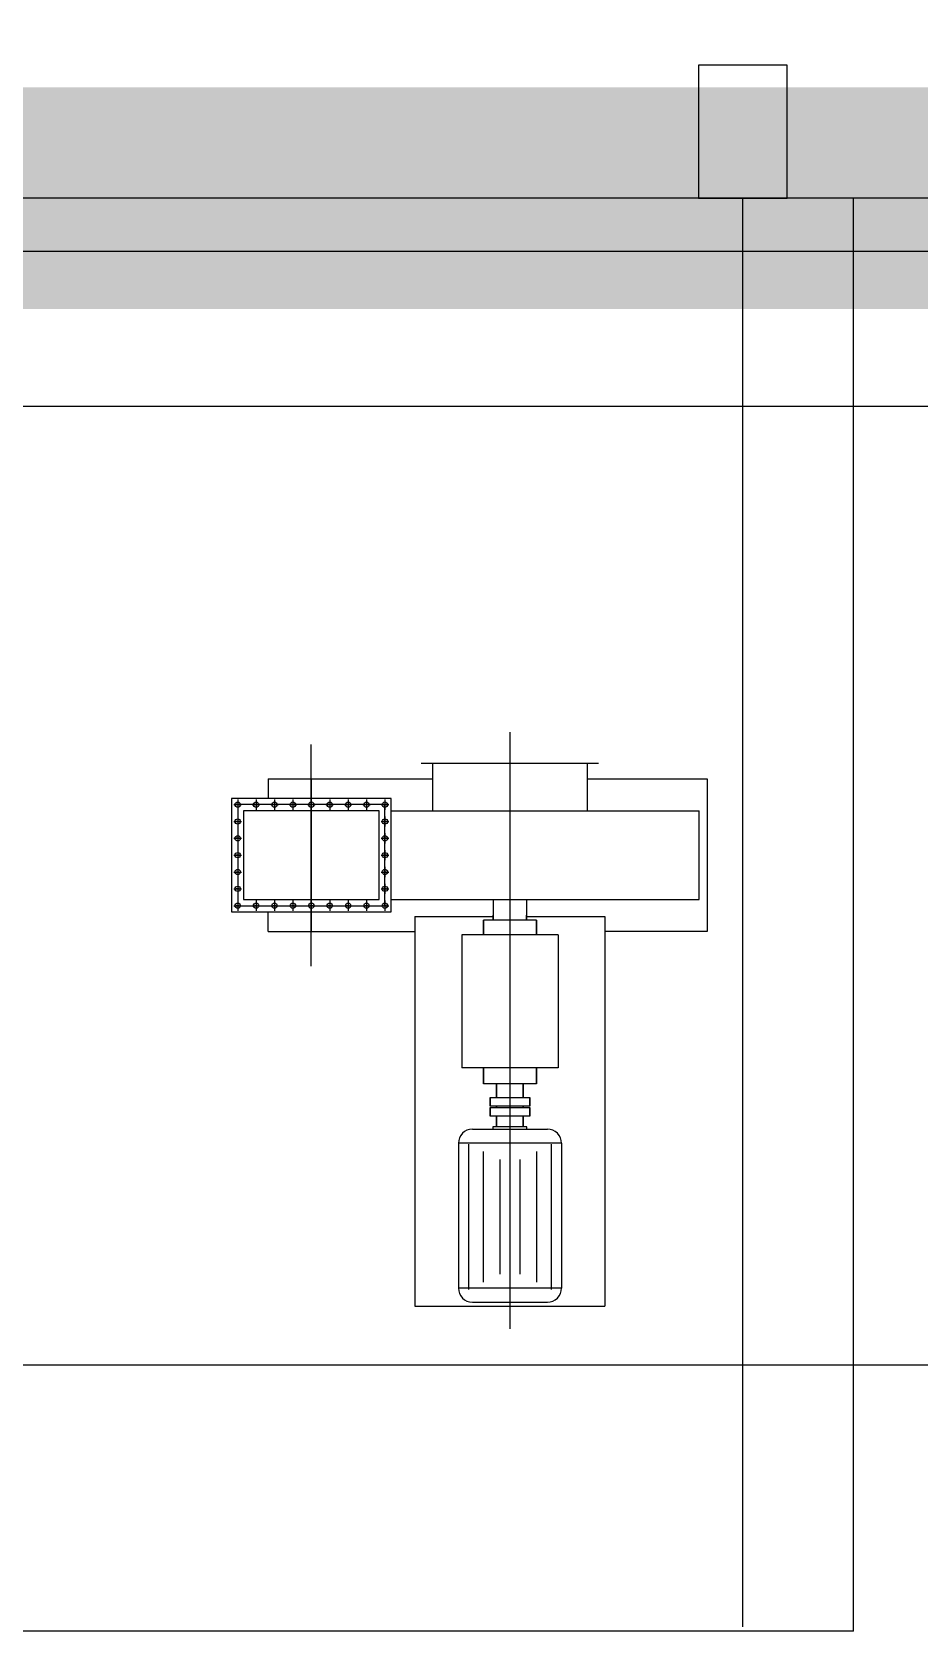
# Model space of a CAD drawing. Extents: x -170 to 1091, y -90 to 504.
# Drawn here: x 175.24 to 179.25, y 76.24 to 83.45 of the extents above; entities that cross this region are included whole.
import ezdxf

# ---------------------------------------------------------------- set-up
doc = ezdxf.new("R2010")
doc.units = 0
doc.header["$LTSCALE"] = 1000
doc.linetypes.add('PF_CENTER', pattern=[400, 250, -50, 50, -50])
doc.linetypes.add('PF_DIVIDE', pattern=[250, 100, -50, 0, -50, 0, -50])
doc.layers.get('0').update_dxf_attribs({"linetype": 'CONTINUOUS'})
for name, color, linetype in [('01', 7, 'CONTINUOUS'), ('02', 1, 'CONTINUOUS'), ('05', 4, 'PF_CENTER'), ('07', 6, 'PF_DIVIDE'), ('TKX', 3, 'CONTINUOUS')]:
    doc.layers.add(name, color=color, linetype=linetype)

msp = doc.modelspace()

# ---------------------------------------------------------------- linework, layer by layer
for p, q in [((177.8, 80.14835, 0), (177, 80.14835, 0)), ((177.05, 80.14835, 0), (177.05, 79.93535, 0)), ((177.75, 79.93535, 0), (177.75, 80.14835, 0)), ((176.864, 79.93535, 0), (178.25404, 79.93535, 0)), ((177.325, 79.53535, 0), (177.325, 79.44185, 0)), ((177.475, 79.53535, 0), (177.475, 79.44185, 0)), ((177.52, 79.44185, 0), (177.28, 79.44185, 0)), ((177.28, 79.37588, 0), (177.28, 79.44185, 0)), ((177.28, 79.44185, 0), (177.28, 79.37588, 0)), ((177.325, 79.44185, 0), (177.325, 79.46485, 0)), ((177.475, 79.44185, 0), (177.475, 79.46485, 0)), ((177.52, 79.37588, 0), (177.52, 79.44185, 0)), ((177.52, 79.44185, 0), (177.52, 79.37588, 0)), ((177.1825, 79.37588, 0), (177.1825, 78.77665, 0)), ((177.6175, 79.37588, 0), (177.1825, 79.37588, 0)), ((177.6175, 79.37588, 0), (177.6175, 78.77665, 0)), ((177.6175, 78.77665, 0), (177.1825, 78.77665, 0)), ((177.28, 78.77665, 0), (177.28, 78.70368, 0)), ((177.28, 78.70368, 0), (177.28, 78.77665, 0)), ((177.52, 78.77665, 0), (177.52, 78.70368, 0)), ((177.52, 78.70368, 0), (177.52, 78.77665, 0)), ((177.52, 78.70368, 0), (177.28, 78.70368, 0)), ((177.34, 78.70368, 0), (177.34, 78.64243, 0)), ((177.34, 78.64243, 0), (177.34, 78.70368, 0)), ((177.46, 78.70368, 0), (177.46, 78.64243, 0)), ((177.46, 78.64243, 0), (177.46, 78.70368, 0)), ((177.31, 78.64243, 0), (177.49, 78.64243, 0)), ((177.31, 78.60335, 0), (177.31, 78.64243, 0)), ((177.31, 78.64243, 0), (177.31, 78.60335, 0)), ((177.49, 78.60335, 0), (177.49, 78.64243, 0)), ((177.49, 78.64243, 0), (177.49, 78.60335, 0)), ((177.49, 78.60335, 0), (177.31, 78.60335, 0)), ((177.31, 78.55835, 0), (177.31, 78.59743, 0)), ((177.31, 78.59743, 0), (177.31, 78.55835, 0)), ((177.31, 78.59743, 0), (177.49, 78.59743, 0)), ((177.49, 78.55835, 0), (177.31, 78.55835, 0)), ((177.34, 78.60335, 0), (177.34, 78.59743, 0)), ((177.34, 78.59743, 0), (177.34, 78.60335, 0)), ((177.34, 78.55835, 0), (177.34, 78.51043, 0)), ((177.34, 78.51043, 0), (177.34, 78.55835, 0)), ((177.46, 78.60335, 0), (177.46, 78.59743, 0)), ((177.46, 78.59743, 0), (177.46, 78.60335, 0)), ((177.46, 78.55835, 0), (177.46, 78.51043, 0)), ((177.46, 78.51043, 0), (177.46, 78.55835, 0)), ((177.49, 78.55835, 0), (177.49, 78.59743, 0)), ((177.49, 78.59743, 0), (177.49, 78.55835, 0)), ((177.23066, 78.49902, 0), (177.56934, 78.49902, 0)), ((177.63234, 78.43602, 0), (177.16766, 78.43602, 0)), ((177.16766, 78.43602, 0), (177.16766, 77.78201, 0)), ((177.63234, 78.43602, 0), (177.63234, 77.78201, 0)), ((177.63234, 77.78201, 0), (177.16766, 77.78201, 0)), ((177.23066, 77.71901, 0), (177.56934, 77.71901, 0))]:
    msp.add_line(p, q)
at = {"linetype": 'Continuous', "const_width": 1, "elevation": 0}
msp.add_lwpolyline([(165.7, 127.02385), (280.5, 127.02385), (280.5, 82.69885), (165.7, 82.69885)], close=True, dxfattribs=at)
at = {"elevation": 0}
msp.add_lwpolyline([(177.32348, 78.51043), (177.32348, 78.49902), (177.47652, 78.49902), (177.47652, 78.51043)], close=True, dxfattribs=at)
for centre, start, end in [((177.23066, 78.43602, 0), 90, 180), ((177.56934, 78.43602, 0), 0, 90), ((177.23066, 77.78201, 0), 180, 270)]:
    msp.add_arc(centre, 0.063, start, end)
at = {"layer": '01', "ltscale": 8}
for p, q in [((176.31, 80.08035, 0), (176.31, 79.99035, 0)), ((176.31, 80.08035, 0), (177.05, 80.08035, 0)), ((177.75, 80.08035, 0), (178.29, 80.08035, 0)), ((178.29, 80.08035, 0), (178.29, 79.39035, 0)), ((176.864, 79.99035, 0), (176.144, 79.99035, 0)), ((176.144, 79.99035, 0), (176.144, 79.48035, 0)), ((176.81, 79.93535, 0), (176.198, 79.93535, 0)), ((176.198, 79.93535, 0), (176.198, 79.53535, 0)), ((176.81, 79.53535, 0), (176.81, 79.93535, 0)), ((176.864, 79.48035, 0), (176.864, 79.99035, 0)), ((178.25404, 79.53535, 0), (178.25404, 79.93535, 0)), ((176.198, 79.53535, 0), (176.81, 79.53535, 0)), ((176.144, 79.48035, 0), (176.864, 79.48035, 0)), ((176.31, 79.39035, 0), (176.31, 79.48035, 0)), ((176.9715, 79.45835, 0), (176.9715, 77.70035, 0)), ((176.9715, 79.45835, 0), (177.325, 79.45835, 0)), ((177.475, 79.45835, 0), (177.8285, 79.45835, 0)), ((177.8285, 79.45835, 0), (177.8285, 77.70035, 0)), ((176.31, 79.39035, 0), (176.9715, 79.39035, 0)), ((178.29, 79.39035, 0), (177.8285, 79.39035, 0)), ((176.9715, 77.70035, 0), (177.8285, 77.70035, 0))]:
    msp.add_line(p, q, dxfattribs=at)
at = {"layer": '01'}
msp.add_line((176.864, 79.53535, 0), (178.25404, 79.53535, 0), dxfattribs=at)
at = {"layer": '01', "ltscale": 8}
for centre in [(176.172, 79.96335, 0), (176.255, 79.96335, 0), (176.338, 79.96335, 0), (176.421, 79.96335, 0), (176.504, 79.96335, 0), (176.587, 79.96335, 0), (176.67, 79.96335, 0), (176.753, 79.96335, 0), (176.836, 79.96335, 0), (176.172, 79.88735, 0), (176.836, 79.88735, 0), (176.172, 79.81135, 0), (176.836, 79.81135, 0), (176.172, 79.73535, 0), (176.836, 79.73535, 0), (176.172, 79.65935, 0), (176.836, 79.65935, 0), (176.172, 79.58335, 0), (176.836, 79.58335, 0), (176.172, 79.50735, 0), (176.255, 79.50735, 0), (176.338, 79.50735, 0), (176.421, 79.50735, 0), (176.504, 79.50735, 0), (176.587, 79.50735, 0), (176.67, 79.50735, 0), (176.753, 79.50735, 0), (176.836, 79.50735, 0)]:
    msp.add_circle(centre, 0.012, dxfattribs=at)
at = {"layer": '01'}
msp.add_arc((177.56934, 77.78201, 0), 0.063, 270, 0, dxfattribs=at)
at = {"layer": '02', "ltscale": 8}
for p, q in [((178.95, 76.23535), (178.95, 82.69885, 0)), ((178.95, 76.23535, 0), (168.85, 76.23535, 0))]:
    msp.add_line(p, q, dxfattribs=at)
at = {"layer": '02'}
for p, q in [((177.21372, 78.43095, 0), (177.21372, 77.77674, 0)), ((177.58628, 78.43095, 0), (177.58628, 77.77674, 0)), ((177.27978, 78.39889, 0), (177.27978, 77.8088, 0)), ((177.35476, 78.36251, 0), (177.35476, 77.84519, 0)), ((177.44524, 78.36251, 0), (177.44524, 77.84519, 0)), ((177.52022, 78.39889, 0), (177.52022, 77.8088, 0))]:
    msp.add_line(p, q, dxfattribs=at)
at = {"layer": '05', "ltscale": 8}
for p, q in [((178.45, 76.25419), (178.45, 82.69885)), ((177.4, 80.28984, 0), (177.4, 77.59869, 0)), ((176.504, 79.23535, 0), (176.504, 80.23535, 0)), ((176.504, 79.36985, 0), (176.504, 80.10085, 0)), ((176.504, 80.07985, 0), (176.504, 79.39085, 0)), ((176.15476, 79.96335, 0), (176.18924, 79.96335, 0)), ((176.1786, 79.96335, 0), (176.1654, 79.96335, 0)), ((176.172, 79.98625, 0), (176.172, 79.94044, 0)), ((176.172, 79.96995, 0), (176.172, 79.95675, 0)), ((176.836, 79.96335, 0), (176.172, 79.96335, 0)), ((176.172, 79.96335, 0), (176.172, 79.50735, 0)), ((176.23776, 79.96335, 0), (176.27224, 79.96335, 0)), ((176.2616, 79.96335, 0), (176.2484, 79.96335, 0)), ((176.255, 79.98625, 0), (176.255, 79.94044, 0)), ((176.255, 79.96995, 0), (176.255, 79.95675, 0)), ((176.32076, 79.96335, 0), (176.35524, 79.96335, 0)), ((176.3446, 79.96335, 0), (176.3314, 79.96335, 0)), ((176.338, 79.98625, 0), (176.338, 79.94044, 0)), ((176.338, 79.96995, 0), (176.338, 79.95675, 0)), ((176.40376, 79.96335, 0), (176.43824, 79.96335, 0)), ((176.4276, 79.96335, 0), (176.4144, 79.96335, 0)), ((176.421, 79.98625, 0), (176.421, 79.94044, 0)), ((176.421, 79.96995, 0), (176.421, 79.95675, 0)), ((176.48676, 79.96335, 0), (176.52124, 79.96335, 0)), ((176.5106, 79.96335, 0), (176.4974, 79.96335, 0)), ((176.504, 79.98625, 0), (176.504, 79.94044, 0)), ((176.504, 79.96995, 0), (176.504, 79.95675, 0)), ((176.56976, 79.96335, 0), (176.60424, 79.96335, 0)), ((176.5936, 79.96335, 0), (176.5804, 79.96335, 0)), ((176.587, 79.98625, 0), (176.587, 79.94044, 0)), ((176.587, 79.96995, 0), (176.587, 79.95675, 0)), ((176.65276, 79.96335, 0), (176.68724, 79.96335, 0)), ((176.6766, 79.96335, 0), (176.6634, 79.96335, 0)), ((176.67, 79.98625, 0), (176.67, 79.94044, 0)), ((176.67, 79.96995, 0), (176.67, 79.95675, 0)), ((176.73576, 79.96335, 0), (176.77024, 79.96335, 0)), ((176.7596, 79.96335, 0), (176.7464, 79.96335, 0)), ((176.753, 79.98625, 0), (176.753, 79.94044, 0)), ((176.753, 79.96995, 0), (176.753, 79.95675, 0)), ((176.81876, 79.96335, 0), (176.85324, 79.96335, 0)), ((176.8426, 79.96335, 0), (176.8294, 79.96335, 0)), ((176.836, 79.98625, 0), (176.836, 79.94044, 0)), ((176.836, 79.96995, 0), (176.836, 79.95675, 0)), ((176.836, 79.50735, 0), (176.836, 79.96335, 0)), ((176.15476, 79.88735, 0), (176.18924, 79.88735, 0)), ((176.1786, 79.88735, 0), (176.1654, 79.88735, 0)), ((176.172, 79.91025, 0), (176.172, 79.86444, 0)), ((176.172, 79.89395, 0), (176.172, 79.88075, 0)), ((176.81876, 79.88735, 0), (176.85324, 79.88735, 0)), ((176.8426, 79.88735, 0), (176.8294, 79.88735, 0)), ((176.836, 79.91025, 0), (176.836, 79.86444, 0)), ((176.836, 79.89395, 0), (176.836, 79.88075, 0)), ((176.15476, 79.81135, 0), (176.18924, 79.81135, 0)), ((176.1786, 79.81135, 0), (176.1654, 79.81135, 0)), ((176.172, 79.83425, 0), (176.172, 79.78844, 0)), ((176.172, 79.81795, 0), (176.172, 79.80475, 0)), ((176.81876, 79.81135, 0), (176.85324, 79.81135, 0)), ((176.8426, 79.81135, 0), (176.8294, 79.81135, 0)), ((176.836, 79.83425, 0), (176.836, 79.78844, 0)), ((176.836, 79.81795, 0), (176.836, 79.80475, 0)), ((176.15476, 79.73535, 0), (176.18924, 79.73535, 0)), ((176.1786, 79.73535, 0), (176.1654, 79.73535, 0)), ((176.172, 79.75825, 0), (176.172, 79.71244, 0)), ((176.172, 79.74195, 0), (176.172, 79.72875, 0)), ((176.81876, 79.73535, 0), (176.85324, 79.73535, 0)), ((176.8426, 79.73535, 0), (176.8294, 79.73535, 0)), ((176.836, 79.75825, 0), (176.836, 79.71244, 0)), ((176.836, 79.74195, 0), (176.836, 79.72875, 0)), ((176.15476, 79.65935, 0), (176.18924, 79.65935, 0)), ((176.1786, 79.65935, 0), (176.1654, 79.65935, 0)), ((176.172, 79.68225, 0), (176.172, 79.63644, 0)), ((176.172, 79.66595, 0), (176.172, 79.65275, 0)), ((176.81876, 79.65935, 0), (176.85324, 79.65935, 0)), ((176.8426, 79.65935, 0), (176.8294, 79.65935, 0)), ((176.836, 79.68225, 0), (176.836, 79.63644, 0)), ((176.836, 79.66595, 0), (176.836, 79.65275, 0)), ((176.15476, 79.58335, 0), (176.18924, 79.58335, 0)), ((176.1786, 79.58335, 0), (176.1654, 79.58335, 0)), ((176.172, 79.60625, 0), (176.172, 79.56044, 0)), ((176.172, 79.58995, 0), (176.172, 79.57675, 0)), ((176.81876, 79.58335, 0), (176.85324, 79.58335, 0)), ((176.8426, 79.58335, 0), (176.8294, 79.58335, 0)), ((176.836, 79.60625, 0), (176.836, 79.56044, 0)), ((176.836, 79.58995, 0), (176.836, 79.57675, 0)), ((176.15476, 79.50735, 0), (176.18924, 79.50735, 0)), ((176.1786, 79.50735, 0), (176.1654, 79.50735, 0)), ((176.172, 79.53025, 0), (176.172, 79.48444, 0)), ((176.172, 79.51395, 0), (176.172, 79.50075, 0)), ((176.172, 79.50735, 0), (176.836, 79.50735, 0)), ((176.23776, 79.50735, 0), (176.27224, 79.50735, 0)), ((176.2616, 79.50735, 0), (176.2484, 79.50735, 0)), ((176.255, 79.53025, 0), (176.255, 79.48444, 0)), ((176.255, 79.51395, 0), (176.255, 79.50075, 0)), ((176.32076, 79.50735, 0), (176.35524, 79.50735, 0)), ((176.3446, 79.50735, 0), (176.3314, 79.50735, 0)), ((176.338, 79.53025, 0), (176.338, 79.48444, 0)), ((176.338, 79.51395, 0), (176.338, 79.50075, 0)), ((176.40376, 79.50735, 0), (176.43824, 79.50735, 0)), ((176.4276, 79.50735, 0), (176.4144, 79.50735, 0)), ((176.421, 79.53025, 0), (176.421, 79.48444, 0)), ((176.421, 79.51395, 0), (176.421, 79.50075, 0)), ((176.48676, 79.50735, 0), (176.52124, 79.50735, 0)), ((176.5106, 79.50735, 0), (176.4974, 79.50735, 0)), ((176.504, 79.53025, 0), (176.504, 79.48444, 0)), ((176.504, 79.51395, 0), (176.504, 79.50075, 0)), ((176.56976, 79.50735, 0), (176.60424, 79.50735, 0)), ((176.5936, 79.50735, 0), (176.5804, 79.50735, 0)), ((176.587, 79.53025, 0), (176.587, 79.48444, 0)), ((176.587, 79.51395, 0), (176.587, 79.50075, 0)), ((176.65276, 79.50735, 0), (176.68724, 79.50735, 0)), ((176.6766, 79.50735, 0), (176.6634, 79.50735, 0)), ((176.67, 79.53025, 0), (176.67, 79.48444, 0)), ((176.67, 79.51395, 0), (176.67, 79.50075, 0)), ((176.73576, 79.50735, 0), (176.77024, 79.50735, 0)), ((176.7596, 79.50735, 0), (176.7464, 79.50735, 0)), ((176.753, 79.53025, 0), (176.753, 79.48444, 0)), ((176.753, 79.51395, 0), (176.753, 79.50075, 0)), ((176.81876, 79.50735, 0), (176.85324, 79.50735, 0)), ((176.8426, 79.50735, 0), (176.8294, 79.50735, 0)), ((176.836, 79.53025, 0), (176.836, 79.48444, 0)), ((176.836, 79.51395, 0), (176.836, 79.50075, 0))]:
    msp.add_line(p, q, dxfattribs=at)
at = {"layer": '07', "ltscale": 8}
msp.add_line((222.82, 77.43535, 0), (165.58, 77.43535, 0), dxfattribs=at)
at = {"layer": 'TKX', "color": 3}
for p, q in [((181.45, 82.69885), (165.7, 82.69885)), ((181.45, 82.45885), (165.46, 82.45885)), ((180.85, 81.75885), (164.76, 81.75885))]:
    msp.add_line(p, q, dxfattribs=at)
at = {"layer": 'TKX', "color": 8, "elevation": 0}
msp.add_lwpolyline([(178.65, 83.29885), (178.25, 83.29885), (178.25, 82.69885), (178.65, 82.69885)], close=True, dxfattribs=at)

doc.saveas('drawing.dxf')
